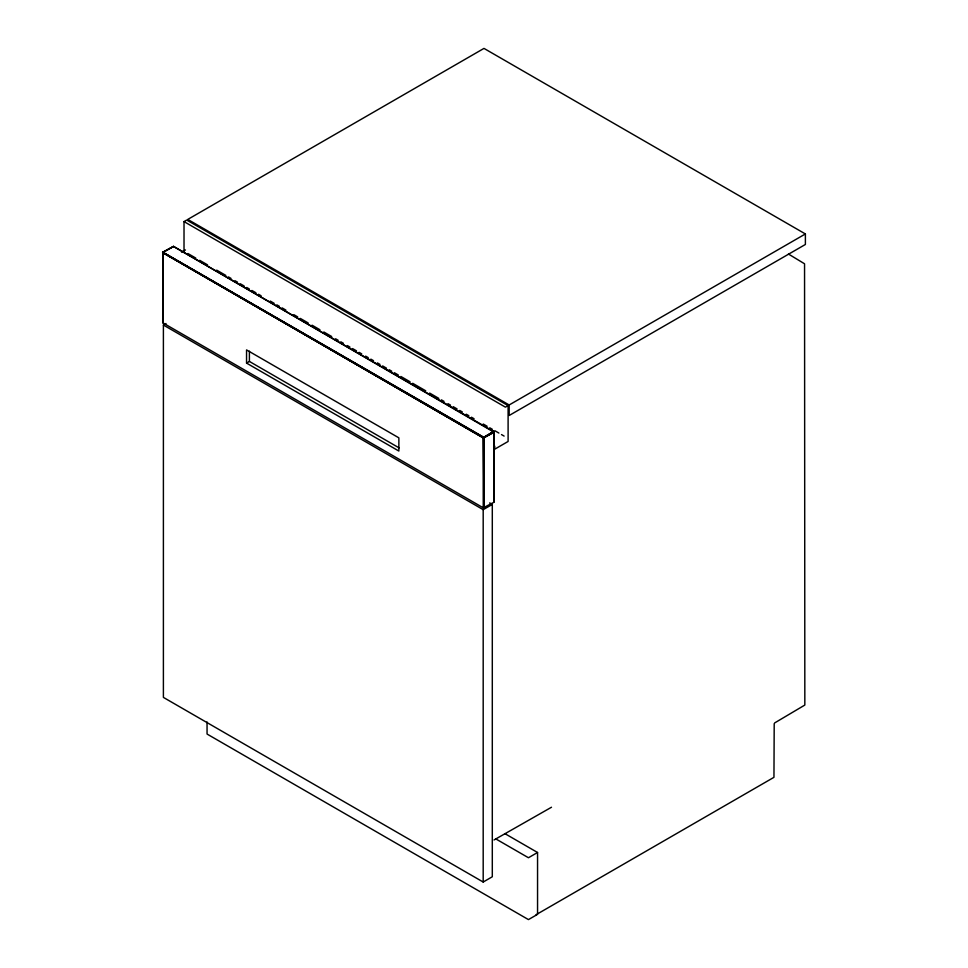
<?xml version="1.0" encoding="UTF-8"?>
<svg xmlns="http://www.w3.org/2000/svg" width="968" height="968" viewBox="0 0 968 968"><rect width="100%" height="100%" fill="white"/><g stroke="black" fill="none" stroke-linecap="round" stroke-linejoin="round"><path stroke-width="1.45" d="M493.765 431.304L494.152 432.285L173.55 246.429L162.66 252.382L483.25 437.959L494.152 432.285L493.874 431.365L494.152 502.162L483.25 507.837L483.274 437.669L493.765 431.304L494.176 501.799M483.504 507.958L162.709 322.755L162.769 252.224L483.831 437.306L483.952 508.006L483.443 437.27L163.12 252.333L162.612 252.733M173.151 246.658L162.769 252.261L162.733 322.38M162.927 322.901L163.277 252.2L162.636 252.527L173.55 246.429M173.357 246.344L494.249 431.837L483.504 438.081M162.624 252.612L483.952 438.141M494.043 431.498L483.274 437.669M494.116 431.68L483.831 437.306M184.017 251.281L184.017 221.587L186.703 220.038L508.103 405.604L508.103 441.469L494.709 449.2L494.709 446.115M181.561 252.2L185.469 249.95M489.687 502.9L492.301 504.413L492.301 876.766L483.189 882.029L163.398 697.396L163.398 325.042L166 323.53M246.55 363.097L398.864 451.04L398.864 437.839L246.55 349.908L246.55 363.097L249.405 361.451L399.106 447.881M508.103 405.604L505.417 407.141L184.017 221.587M509.168 404.975L805.388 233.953L805.388 244.468L509.168 415.49L509.168 404.975L187.768 219.421L483.988 48.4L805.388 233.953M163.398 325.042L483.189 509.664L492.301 504.413M551.494 807.239L494.031 839.958M207.055 721.971L207.055 734.046L528.455 919.6L537.555 914.337L537.555 852.493L528.455 857.745L495.785 838.893M774.642 722.939L804.832 705.055L804.553 263.792L788.46 254.039M536.066 914.724L773.952 777.328L774.206 723.64M162.769 252.261L162.927 253.023M187.937 253.543L195.778 258.069M199.698 260.332L207.539 264.857M216.687 270.132L225.834 275.42M228.448 276.921L231.049 278.433M234.97 280.696L237.583 282.208M240.197 283.709L244.118 285.971M246.731 287.484L249.345 288.996M251.958 290.497L255.879 292.76M258.492 294.272L261.106 295.784M270.253 301.06L274.174 303.323M276.787 304.835L279.401 306.336M282.003 307.848L285.923 310.111M293.764 314.636L297.684 316.899M300.298 318.411L308.139 322.937M312.059 325.2L319.9 329.725M323.82 331.988L331.661 336.513M335.569 338.776L338.183 340.288M340.796 341.789L343.41 343.301M347.331 345.564L349.944 347.076M352.558 348.577L356.478 350.839M359.092 352.352L361.705 353.864M365.626 356.127L368.239 357.628M370.853 359.14L373.466 360.653M377.387 362.915L380 364.416M382.614 365.928L386.522 368.191M389.136 369.703L391.75 371.216M394.363 372.716L398.284 374.979M400.897 376.491L410.045 381.767M412.658 383.28L425.726 390.818M429.647 393.081L438.782 398.368M441.396 399.869L444.009 401.381M447.93 403.644L450.543 405.156M453.157 406.657L457.077 408.919M459.691 410.432L462.305 411.944M466.225 414.207L468.839 415.72M471.452 417.22L474.066 418.733M483.214 424.008L487.134 426.271M489.735 427.783L492.349 429.296M494.963 430.796L498.883 433.059M501.497 434.571L504.11 436.084M504.897 833.63L537.555 852.493M483.443 437.27L484.133 438.068L484.133 507.946M484.133 438.068L162.951 252.733M483.601 437.137L483.734 508.019M483.189 509.664L483.189 882.029M249.405 351.19L249.405 361.451"/></g></svg>
